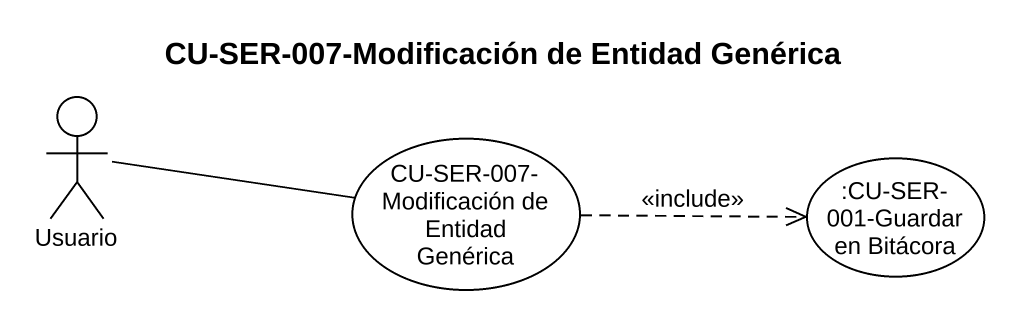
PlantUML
@startuml
title CU-SER-007-Modificación de Entidad Genérica
actor Usuario
usecase "CU-SER-007-Modificación de Entidad Genérica" as CU_SER_007_Modificación_de
usecase ":CU-SER-001-Guardar en Bitácora" as CU_SER_001_Guardar_en
Usuario -right- CU_SER_007_Modificación_de
CU_SER_007_Modificación_de .right.> CU_SER_001_Guardar_en : <<include>>
@enduml
